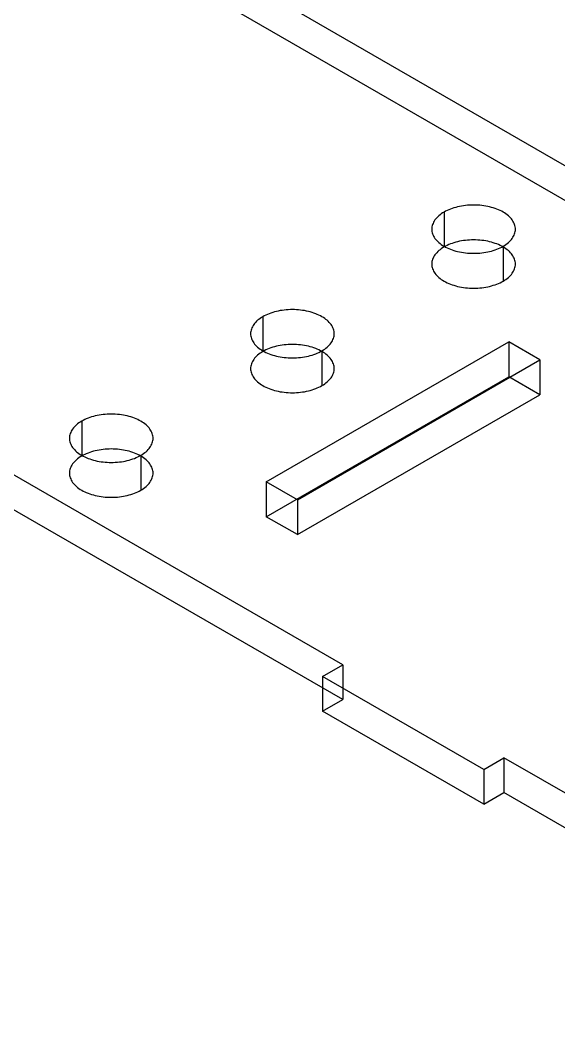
# Model space of a CAD drawing. Header units: inches. Extents: x 3 to 201, y 3 to 129.
# Drawn here: x 184.12 to 185.737, y 68.546 to 71.564 of the extents above; entities that cross this region are included whole.
import ezdxf

# ---------------------------------------------------------------- set-up
doc = ezdxf.new("R2010")
doc.units = ezdxf.units.IN
doc.header["$MEASUREMENT"] = 0

msp = doc.modelspace()

# ---------------------------------------------------------------- linework, layer by layer
at = {"layer": 'OUTLINE'}
for p, q in [((188.0022, 69.8294), (184.3494, 71.9384)), ((188.0022, 69.7247), (184.3494, 71.8337)), ((185.4625, 71.0079), (185.4565, 71.0073)), ((185.4686, 71.0083), (185.4625, 71.0079)), ((185.4748, 71.0086), (185.4686, 71.0083)), ((185.4809, 71.0087), (185.4748, 71.0086)), ((185.4871, 71.0086), (185.4809, 71.0087)), ((185.4933, 71.0083), (185.4871, 71.0086)), ((185.4994, 71.0079), (185.4933, 71.0083)), ((185.5054, 71.0073), (185.4994, 71.0079)), ((185.3801, 70.9794), (185.3766, 70.9765)), ((185.3839, 70.9822), (185.3801, 70.9794)), ((185.388, 70.9849), (185.3839, 70.9822)), ((185.3922, 70.9875), (185.388, 70.9849)), ((185.3967, 70.9899), (185.3922, 70.9875)), ((185.3922, 70.9875), (185.3922, 70.8828)), ((185.4013, 70.9922), (185.3967, 70.9899)), ((185.4062, 70.9944), (185.4013, 70.9922)), ((185.4112, 70.9965), (185.4062, 70.9944)), ((185.4164, 70.9984), (185.4112, 70.9965)), ((185.4218, 71.0001), (185.4164, 70.9984)), ((185.4273, 71.0017), (185.4218, 71.0001)), ((185.4329, 71.0032), (185.4273, 71.0017)), ((185.4387, 71.0045), (185.4329, 71.0032)), ((185.4445, 71.0056), (185.4387, 71.0045)), ((185.4505, 71.0065), (185.4445, 71.0056)), ((185.4565, 71.0073), (185.4505, 71.0065)), ((185.5114, 71.0065), (185.5054, 71.0073)), ((185.5174, 71.0056), (185.5114, 71.0065)), ((185.5232, 71.0045), (185.5174, 71.0056)), ((185.529, 71.0032), (185.5232, 71.0045)), ((185.5346, 71.0017), (185.529, 71.0032)), ((185.5401, 71.0001), (185.5346, 71.0017)), ((185.5455, 70.9984), (185.5401, 71.0001)), ((185.5507, 70.9965), (185.5455, 70.9984)), ((185.5557, 70.9944), (185.5507, 70.9965)), ((185.5606, 70.9922), (185.5557, 70.9944)), ((185.5652, 70.9899), (185.5606, 70.9922)), ((185.5697, 70.9875), (185.5652, 70.9899)), ((185.5739, 70.9849), (185.5697, 70.9875)), ((185.578, 70.9822), (185.5739, 70.9849)), ((185.5818, 70.9794), (185.578, 70.9822)), ((185.5853, 70.9765), (185.5818, 70.9794)), ((185.3579, 70.9504), (185.3568, 70.9469)), ((185.3592, 70.9538), (185.3579, 70.9504)), ((185.3608, 70.9573), (185.3592, 70.9538)), ((185.3628, 70.9606), (185.3608, 70.9573)), ((185.365, 70.964), (185.3628, 70.9606)), ((185.3675, 70.9672), (185.365, 70.964)), ((185.3703, 70.9704), (185.3675, 70.9672)), ((185.3733, 70.9735), (185.3703, 70.9704)), ((185.3766, 70.9765), (185.3733, 70.9735)), ((185.5886, 70.9735), (185.5853, 70.9765)), ((185.5916, 70.9704), (185.5886, 70.9735)), ((185.5944, 70.9672), (185.5916, 70.9704)), ((185.5969, 70.964), (185.5944, 70.9672)), ((185.5991, 70.9606), (185.5969, 70.964)), ((185.6011, 70.9573), (185.5991, 70.9606)), ((185.6027, 70.9538), (185.6011, 70.9573)), ((185.604, 70.9504), (185.6027, 70.9538)), ((185.6051, 70.9469), (185.604, 70.9504)), ((185.3556, 70.9398), (185.3554, 70.9362)), ((185.3554, 70.9362), (185.3556, 70.9327)), ((185.356, 70.9433), (185.3556, 70.9398)), ((185.3556, 70.9327), (185.356, 70.9291)), ((185.3568, 70.9469), (185.356, 70.9433)), ((185.356, 70.9291), (185.3568, 70.9256)), ((185.3568, 70.9256), (185.3579, 70.9221)), ((185.3579, 70.9221), (185.3592, 70.9186)), ((185.3592, 70.9186), (185.3608, 70.9152)), ((185.6011, 70.9152), (185.6027, 70.9186)), ((185.6027, 70.9186), (185.604, 70.9221)), ((185.604, 70.9221), (185.6051, 70.9256)), ((185.6059, 70.9433), (185.6051, 70.9469)), ((185.6051, 70.9256), (185.6059, 70.9291)), ((185.6063, 70.9398), (185.6059, 70.9433)), ((185.6059, 70.9291), (185.6063, 70.9327)), ((185.6065, 70.9362), (185.6063, 70.9398)), ((185.6063, 70.9327), (185.6065, 70.9362)), ((185.3608, 70.9152), (185.3628, 70.9118)), ((185.3628, 70.9118), (185.365, 70.9085)), ((185.365, 70.9085), (185.3675, 70.9052)), ((185.3675, 70.9052), (185.3703, 70.9021)), ((185.3703, 70.9021), (185.3733, 70.899)), ((185.3733, 70.899), (185.3766, 70.896)), ((185.3766, 70.896), (185.3801, 70.8931)), ((185.3801, 70.8931), (185.3839, 70.8903)), ((185.3839, 70.8903), (185.388, 70.8876)), ((185.388, 70.8876), (185.3922, 70.885)), ((185.4013, 70.8876), (185.3967, 70.8853)), ((185.4062, 70.8898), (185.4013, 70.8876)), ((185.4112, 70.8918), (185.4062, 70.8898)), ((185.4164, 70.8937), (185.4112, 70.8918)), ((185.4218, 70.8955), (185.4164, 70.8937)), ((185.4273, 70.8971), (185.4218, 70.8955)), ((185.4329, 70.8985), (185.4273, 70.8971)), ((185.4387, 70.8998), (185.4329, 70.8985)), ((185.4445, 70.9009), (185.4387, 70.8998)), ((185.4505, 70.9019), (185.4445, 70.9009)), ((185.4565, 70.9026), (185.4505, 70.9019)), ((185.4625, 70.9033), (185.4565, 70.9026)), ((185.4686, 70.9037), (185.4625, 70.9033)), ((185.4748, 70.9039), (185.4686, 70.9037)), ((185.4809, 70.904), (185.4748, 70.9039)), ((185.4871, 70.9039), (185.4809, 70.904)), ((185.4933, 70.9037), (185.4871, 70.9039)), ((185.4994, 70.9033), (185.4933, 70.9037)), ((185.5054, 70.9026), (185.4994, 70.9033)), ((185.5114, 70.9019), (185.5054, 70.9026)), ((185.5174, 70.9009), (185.5114, 70.9019)), ((185.5232, 70.8998), (185.5174, 70.9009)), ((185.529, 70.8985), (185.5232, 70.8998)), ((185.5346, 70.8971), (185.529, 70.8985)), ((185.5401, 70.8955), (185.5346, 70.8971)), ((185.5455, 70.8937), (185.5401, 70.8955)), ((185.5507, 70.8918), (185.5455, 70.8937)), ((185.5557, 70.8898), (185.5507, 70.8918)), ((185.5606, 70.8876), (185.5557, 70.8898)), ((185.5652, 70.8853), (185.5606, 70.8876)), ((185.5697, 70.885), (185.5739, 70.8876)), ((185.5739, 70.8876), (185.578, 70.8903)), ((185.578, 70.8903), (185.5818, 70.8931)), ((185.5818, 70.8931), (185.5853, 70.896)), ((185.5853, 70.896), (185.5886, 70.899)), ((185.5886, 70.899), (185.5916, 70.9021)), ((185.5916, 70.9021), (185.5944, 70.9052)), ((185.5944, 70.9052), (185.5969, 70.9085)), ((185.5969, 70.9085), (185.5991, 70.9118)), ((185.5991, 70.9118), (185.6011, 70.9152)), ((185.365, 70.8593), (185.3628, 70.856)), ((185.3675, 70.8626), (185.365, 70.8593)), ((185.3703, 70.8657), (185.3675, 70.8626)), ((185.3733, 70.8688), (185.3703, 70.8657)), ((185.3766, 70.8718), (185.3733, 70.8688)), ((185.3801, 70.8747), (185.3766, 70.8718)), ((185.3839, 70.8775), (185.3801, 70.8747)), ((185.388, 70.8802), (185.3839, 70.8775)), ((185.3922, 70.8828), (185.388, 70.8802)), ((185.3967, 70.8853), (185.3922, 70.8828)), ((185.3922, 70.885), (185.3967, 70.8825)), ((185.3967, 70.8825), (185.4013, 70.8802)), ((185.4013, 70.8802), (185.4062, 70.878)), ((185.4062, 70.878), (185.4112, 70.876)), ((185.4112, 70.876), (185.4164, 70.8741)), ((185.4164, 70.8741), (185.4218, 70.8723)), ((185.4218, 70.8723), (185.4273, 70.8707)), ((185.4273, 70.8707), (185.4329, 70.8693)), ((185.4329, 70.8693), (185.4387, 70.868)), ((185.4387, 70.868), (185.4445, 70.8669)), ((185.4445, 70.8669), (185.4505, 70.8659)), ((185.4505, 70.8659), (185.4565, 70.8652)), ((185.4565, 70.8652), (185.4625, 70.8646)), ((185.4625, 70.8646), (185.4686, 70.8641)), ((185.4686, 70.8641), (185.4748, 70.8639)), ((185.4748, 70.8639), (185.4809, 70.8638)), ((185.4809, 70.8638), (185.4871, 70.8639)), ((185.4871, 70.8639), (185.4933, 70.8641)), ((185.4933, 70.8641), (185.4994, 70.8646)), ((185.4994, 70.8646), (185.5054, 70.8652)), ((185.5054, 70.8652), (185.5114, 70.8659)), ((185.5114, 70.8659), (185.5174, 70.8669)), ((185.5174, 70.8669), (185.5232, 70.868)), ((185.5232, 70.868), (185.529, 70.8693)), ((185.529, 70.8693), (185.5346, 70.8707)), ((185.5346, 70.8707), (185.5401, 70.8723)), ((185.5401, 70.8723), (185.5455, 70.8741)), ((185.5455, 70.8741), (185.5507, 70.876)), ((185.5507, 70.876), (185.5557, 70.878)), ((185.5557, 70.878), (185.5606, 70.8802)), ((185.5606, 70.8802), (185.5652, 70.8825)), ((185.5697, 70.8828), (185.5652, 70.8853)), ((185.5652, 70.8825), (185.5697, 70.885)), ((185.5697, 70.885), (185.5697, 70.7803)), ((185.5739, 70.8802), (185.5697, 70.8828)), ((185.578, 70.8775), (185.5739, 70.8802)), ((185.5818, 70.8747), (185.578, 70.8775)), ((185.5853, 70.8718), (185.5818, 70.8747)), ((185.5886, 70.8688), (185.5853, 70.8718)), ((185.5916, 70.8657), (185.5886, 70.8688)), ((185.5944, 70.8626), (185.5916, 70.8657)), ((185.5969, 70.8593), (185.5944, 70.8626)), ((185.5991, 70.856), (185.5969, 70.8593)), ((185.3556, 70.8351), (185.3554, 70.8316)), ((185.3554, 70.8316), (185.3556, 70.828)), ((185.356, 70.8387), (185.3556, 70.8351)), ((185.3556, 70.828), (185.356, 70.8245)), ((185.3568, 70.8422), (185.356, 70.8387)), ((185.3579, 70.8457), (185.3568, 70.8422)), ((185.3592, 70.8492), (185.3579, 70.8457)), ((185.3608, 70.8526), (185.3592, 70.8492)), ((185.3628, 70.856), (185.3608, 70.8526)), ((185.6011, 70.8526), (185.5991, 70.856)), ((185.6027, 70.8492), (185.6011, 70.8526)), ((185.604, 70.8457), (185.6027, 70.8492)), ((185.6051, 70.8422), (185.604, 70.8457)), ((185.6059, 70.8387), (185.6051, 70.8422)), ((185.6063, 70.8351), (185.6059, 70.8387)), ((185.6059, 70.8245), (185.6063, 70.828)), ((185.6065, 70.8316), (185.6063, 70.8351)), ((185.6063, 70.828), (185.6065, 70.8316)), ((185.356, 70.8245), (185.3568, 70.8209)), ((185.3568, 70.8209), (185.3579, 70.8174)), ((185.3579, 70.8174), (185.3592, 70.814)), ((185.3592, 70.814), (185.3608, 70.8105)), ((185.3608, 70.8105), (185.3628, 70.8072)), ((185.3628, 70.8072), (185.365, 70.8038)), ((185.365, 70.8038), (185.3675, 70.8006)), ((185.3675, 70.8006), (185.3703, 70.7974)), ((185.3703, 70.7974), (185.3733, 70.7943)), ((185.5886, 70.7943), (185.5916, 70.7974)), ((185.5916, 70.7974), (185.5944, 70.8006)), ((185.5944, 70.8006), (185.5969, 70.8038)), ((185.5969, 70.8038), (185.5991, 70.8072)), ((185.5991, 70.8072), (185.6011, 70.8105)), ((185.6011, 70.8105), (185.6027, 70.814)), ((185.6027, 70.814), (185.604, 70.8174)), ((185.604, 70.8174), (185.6051, 70.8209)), ((185.6051, 70.8209), (185.6059, 70.8245)), ((185.3733, 70.7943), (185.3766, 70.7913)), ((185.3766, 70.7913), (185.3801, 70.7884)), ((185.3801, 70.7884), (185.3839, 70.7856)), ((185.3839, 70.7856), (185.388, 70.7829)), ((185.388, 70.7829), (185.3922, 70.7803)), ((185.3922, 70.7803), (185.3967, 70.7779)), ((185.3967, 70.7779), (185.4013, 70.7756)), ((185.4013, 70.7756), (185.4062, 70.7734)), ((185.4062, 70.7734), (185.4112, 70.7713)), ((185.4112, 70.7713), (185.4164, 70.7694)), ((185.4164, 70.7694), (185.4218, 70.7677)), ((185.4218, 70.7677), (185.4273, 70.7661)), ((185.4273, 70.7661), (185.4329, 70.7646)), ((185.529, 70.7646), (185.5346, 70.7661)), ((185.5346, 70.7661), (185.5401, 70.7677)), ((185.5401, 70.7677), (185.5455, 70.7694)), ((185.5455, 70.7694), (185.5507, 70.7713)), ((185.5507, 70.7713), (185.5557, 70.7734)), ((185.5557, 70.7734), (185.5606, 70.7756)), ((185.5606, 70.7756), (185.5652, 70.7779)), ((185.5652, 70.7779), (185.5697, 70.7803)), ((185.5697, 70.7803), (185.5739, 70.7829)), ((185.5739, 70.7829), (185.578, 70.7856)), ((185.578, 70.7856), (185.5818, 70.7884)), ((185.5818, 70.7884), (185.5853, 70.7913)), ((185.5853, 70.7913), (185.5886, 70.7943)), ((185.4329, 70.7646), (185.4387, 70.7633)), ((185.4387, 70.7633), (185.4445, 70.7622)), ((185.4445, 70.7622), (185.4505, 70.7613)), ((185.4505, 70.7613), (185.4565, 70.7605)), ((185.4565, 70.7605), (185.4625, 70.7599)), ((185.4625, 70.7599), (185.4686, 70.7595)), ((185.4686, 70.7595), (185.4748, 70.7592)), ((185.4748, 70.7592), (185.4809, 70.7591)), ((185.4809, 70.7591), (185.4871, 70.7592)), ((185.4871, 70.7592), (185.4933, 70.7595)), ((185.4933, 70.7595), (185.4994, 70.7599)), ((185.4994, 70.7599), (185.5054, 70.7605)), ((185.5054, 70.7605), (185.5114, 70.7613)), ((185.5114, 70.7613), (185.5174, 70.7622)), ((185.5174, 70.7622), (185.5232, 70.7633)), ((185.5232, 70.7633), (185.529, 70.7646)), ((184.8528, 70.6759), (184.8484, 70.6735)), ((184.8575, 70.6783), (184.8528, 70.6759)), ((184.8624, 70.6805), (184.8575, 70.6783)), ((184.8674, 70.6825), (184.8624, 70.6805)), ((184.8726, 70.6844), (184.8674, 70.6825)), ((184.878, 70.6862), (184.8726, 70.6844)), ((184.8835, 70.6878), (184.878, 70.6862)), ((184.8891, 70.6892), (184.8835, 70.6878)), ((184.8948, 70.6905), (184.8891, 70.6892)), ((184.9007, 70.6916), (184.8948, 70.6905)), ((184.9066, 70.6925), (184.9007, 70.6916)), ((184.9126, 70.6933), (184.9066, 70.6925)), ((184.9187, 70.6939), (184.9126, 70.6933)), ((184.9248, 70.6944), (184.9187, 70.6939)), ((184.931, 70.6946), (184.9248, 70.6944)), ((184.9371, 70.6947), (184.931, 70.6946)), ((184.9433, 70.6946), (184.9371, 70.6947)), ((184.9494, 70.6944), (184.9433, 70.6946)), ((184.9555, 70.6939), (184.9494, 70.6944)), ((184.9616, 70.6933), (184.9555, 70.6939)), ((184.9676, 70.6925), (184.9616, 70.6933)), ((184.9736, 70.6916), (184.9676, 70.6925)), ((184.9794, 70.6905), (184.9736, 70.6916)), ((184.9852, 70.6892), (184.9794, 70.6905)), ((184.9908, 70.6878), (184.9852, 70.6892)), ((184.9963, 70.6862), (184.9908, 70.6878)), ((185.0017, 70.6844), (184.9963, 70.6862)), ((185.0069, 70.6825), (185.0017, 70.6844)), ((185.0119, 70.6805), (185.0069, 70.6825)), ((185.0168, 70.6783), (185.0119, 70.6805)), ((185.0214, 70.6759), (185.0168, 70.6783)), ((185.0259, 70.6735), (185.0214, 70.6759)), ((184.819, 70.6467), (184.817, 70.6433)), ((184.8212, 70.65), (184.819, 70.6467)), ((184.8237, 70.6532), (184.8212, 70.65)), ((184.8264, 70.6564), (184.8237, 70.6532)), ((184.8295, 70.6595), (184.8264, 70.6564)), ((184.8328, 70.6625), (184.8295, 70.6595)), ((184.8363, 70.6654), (184.8328, 70.6625)), ((184.8401, 70.6682), (184.8363, 70.6654)), ((184.8441, 70.6709), (184.8401, 70.6682)), ((184.8484, 70.6735), (184.8441, 70.6709)), ((184.8484, 70.6735), (184.8484, 70.5688)), ((185.0301, 70.6709), (185.0259, 70.6735)), ((185.0341, 70.6682), (185.0301, 70.6709)), ((185.0379, 70.6654), (185.0341, 70.6682)), ((185.0415, 70.6625), (185.0379, 70.6654)), ((185.0448, 70.6595), (185.0415, 70.6625)), ((185.0478, 70.6564), (185.0448, 70.6595)), ((185.0506, 70.6532), (185.0478, 70.6564)), ((185.0531, 70.65), (185.0506, 70.6532)), ((185.0553, 70.6467), (185.0531, 70.65)), ((185.0572, 70.6433), (185.0553, 70.6467)), ((184.8118, 70.6258), (184.8116, 70.6222)), ((184.8116, 70.6222), (184.8118, 70.6187)), ((184.8122, 70.6293), (184.8118, 70.6258)), ((184.8118, 70.6187), (184.8122, 70.6151)), ((184.813, 70.6329), (184.8122, 70.6293)), ((184.814, 70.6364), (184.813, 70.6329)), ((184.8154, 70.6399), (184.814, 70.6364)), ((184.817, 70.6433), (184.8154, 70.6399)), ((185.0589, 70.6399), (185.0572, 70.6433)), ((185.0602, 70.6364), (185.0589, 70.6399)), ((185.0613, 70.6329), (185.0602, 70.6364)), ((185.062, 70.6293), (185.0613, 70.6329)), ((185.0625, 70.6258), (185.062, 70.6293)), ((185.062, 70.6151), (185.0625, 70.6187)), ((185.0626, 70.6222), (185.0625, 70.6258)), ((185.0625, 70.6187), (185.0626, 70.6222)), ((184.8122, 70.6151), (184.813, 70.6116)), ((184.813, 70.6116), (184.814, 70.6081)), ((184.814, 70.6081), (184.8154, 70.6046)), ((184.8154, 70.6046), (184.817, 70.6012)), ((184.817, 70.6012), (184.819, 70.5978)), ((184.819, 70.5978), (184.8212, 70.5945)), ((184.8212, 70.5945), (184.8237, 70.5913)), ((184.8237, 70.5913), (184.8264, 70.5881)), ((184.8264, 70.5881), (184.8295, 70.585)), ((184.8295, 70.585), (184.8328, 70.582)), ((184.8587, 70.1774), (185.5867, 70.5978)), ((184.8948, 70.5858), (184.8891, 70.5845)), ((184.9007, 70.5869), (184.8948, 70.5858)), ((184.9066, 70.5879), (184.9007, 70.5869)), ((184.9126, 70.5887), (184.9066, 70.5879)), ((184.9187, 70.5893), (184.9126, 70.5887)), ((184.9248, 70.5897), (184.9187, 70.5893)), ((184.931, 70.59), (184.9248, 70.5897)), ((184.9371, 70.5901), (184.931, 70.59)), ((184.9433, 70.59), (184.9371, 70.5901)), ((184.9494, 70.5897), (184.9433, 70.59)), ((184.9555, 70.5893), (184.9494, 70.5897)), ((184.9616, 70.5887), (184.9555, 70.5893)), ((184.9676, 70.5879), (184.9616, 70.5887)), ((184.9736, 70.5869), (184.9676, 70.5879)), ((184.9794, 70.5858), (184.9736, 70.5869)), ((184.9852, 70.5845), (184.9794, 70.5858)), ((185.0415, 70.582), (185.0448, 70.585)), ((185.0448, 70.585), (185.0478, 70.5881)), ((185.0478, 70.5881), (185.0506, 70.5913)), ((185.0506, 70.5913), (185.0531, 70.5945)), ((185.0531, 70.5945), (185.0553, 70.5978)), ((185.0553, 70.5978), (185.0572, 70.6012)), ((185.0572, 70.6012), (185.0589, 70.6046)), ((185.0589, 70.6046), (185.0602, 70.6081)), ((185.0602, 70.6081), (185.0613, 70.6116)), ((185.0613, 70.6116), (185.062, 70.6151)), ((185.5867, 70.5978), (185.5867, 70.4931)), ((185.6802, 70.5438), (185.5867, 70.5978)), ((184.8295, 70.5548), (184.8264, 70.5517)), ((184.8328, 70.5578), (184.8295, 70.5548)), ((184.8328, 70.582), (184.8363, 70.5791)), ((184.8363, 70.5608), (184.8328, 70.5578)), ((184.8363, 70.5791), (184.8401, 70.5763)), ((184.8401, 70.5636), (184.8363, 70.5608)), ((184.8401, 70.5763), (184.8441, 70.5736)), ((184.8441, 70.5663), (184.8401, 70.5636)), ((184.8441, 70.5736), (184.8484, 70.571)), ((184.8484, 70.5688), (184.8441, 70.5663)), ((184.8528, 70.5713), (184.8484, 70.5688)), ((184.8484, 70.571), (184.8528, 70.5686)), ((184.8575, 70.5736), (184.8528, 70.5713)), ((184.8528, 70.5686), (184.8575, 70.5662)), ((184.8624, 70.5758), (184.8575, 70.5736)), ((184.8575, 70.5662), (184.8624, 70.564)), ((184.8674, 70.5778), (184.8624, 70.5758)), ((184.8624, 70.564), (184.8674, 70.562)), ((184.8726, 70.5797), (184.8674, 70.5778)), ((184.8674, 70.562), (184.8726, 70.5601)), ((184.878, 70.5815), (184.8726, 70.5797)), ((184.8726, 70.5601), (184.878, 70.5583)), ((184.8835, 70.5831), (184.878, 70.5815)), ((184.878, 70.5583), (184.8835, 70.5567)), ((184.8891, 70.5845), (184.8835, 70.5831)), ((184.8835, 70.5567), (184.8891, 70.5553)), ((184.8891, 70.5553), (184.8948, 70.554)), ((184.9794, 70.554), (184.9852, 70.5553)), ((184.9908, 70.5831), (184.9852, 70.5845)), ((184.9852, 70.5553), (184.9908, 70.5567)), ((184.9963, 70.5815), (184.9908, 70.5831)), ((184.9908, 70.5567), (184.9963, 70.5583)), ((185.0017, 70.5797), (184.9963, 70.5815)), ((184.9963, 70.5583), (185.0017, 70.5601)), ((185.0069, 70.5778), (185.0017, 70.5797)), ((185.0017, 70.5601), (185.0069, 70.562)), ((185.0119, 70.5758), (185.0069, 70.5778)), ((185.0069, 70.562), (185.0119, 70.564)), ((185.0168, 70.5736), (185.0119, 70.5758)), ((185.0119, 70.564), (185.0168, 70.5662)), ((185.0214, 70.5713), (185.0168, 70.5736)), ((185.0168, 70.5662), (185.0214, 70.5686)), ((185.0259, 70.5688), (185.0214, 70.5713)), ((185.0214, 70.5686), (185.0259, 70.571)), ((185.0259, 70.571), (185.0301, 70.5736)), ((185.0259, 70.571), (185.0259, 70.4663)), ((185.0301, 70.5663), (185.0259, 70.5688)), ((185.0301, 70.5736), (185.0341, 70.5763)), ((185.0341, 70.5636), (185.0301, 70.5663)), ((185.0341, 70.5763), (185.0379, 70.5791)), ((185.0379, 70.5608), (185.0341, 70.5636)), ((185.0379, 70.5791), (185.0415, 70.582)), ((185.0415, 70.5578), (185.0379, 70.5608)), ((185.0448, 70.5548), (185.0415, 70.5578)), ((185.0478, 70.5517), (185.0448, 70.5548)), ((184.8122, 70.5247), (184.8118, 70.5211)), ((184.813, 70.5282), (184.8122, 70.5247)), ((184.814, 70.5317), (184.813, 70.5282)), ((184.8154, 70.5352), (184.814, 70.5317)), ((184.817, 70.5386), (184.8154, 70.5352)), ((184.819, 70.542), (184.817, 70.5386)), ((184.8212, 70.5453), (184.819, 70.542)), ((184.8237, 70.5486), (184.8212, 70.5453)), ((184.8264, 70.5517), (184.8237, 70.5486)), ((184.8948, 70.554), (184.9007, 70.5529)), ((184.9007, 70.5529), (184.9066, 70.552)), ((184.9066, 70.552), (184.9126, 70.5512)), ((184.9126, 70.5512), (184.9187, 70.5506)), ((184.9187, 70.5506), (184.9248, 70.5501)), ((184.9248, 70.5501), (184.931, 70.5499)), ((184.931, 70.5499), (184.9371, 70.5498)), ((184.9371, 70.5498), (184.9433, 70.5499)), ((184.9433, 70.5499), (184.9494, 70.5501)), ((184.9494, 70.5501), (184.9555, 70.5506)), ((184.9522, 70.1234), (185.6802, 70.5438)), ((184.9555, 70.5506), (184.9616, 70.5512)), ((184.9616, 70.5512), (184.9676, 70.552)), ((184.9676, 70.552), (184.9736, 70.5529)), ((184.9736, 70.5529), (184.9794, 70.554)), ((185.0506, 70.5486), (185.0478, 70.5517)), ((185.0531, 70.5453), (185.0506, 70.5486)), ((185.0553, 70.542), (185.0531, 70.5453)), ((185.0572, 70.5386), (185.0553, 70.542)), ((185.0589, 70.5352), (185.0572, 70.5386)), ((185.0602, 70.5317), (185.0589, 70.5352)), ((185.0613, 70.5282), (185.0602, 70.5317)), ((185.062, 70.5247), (185.0613, 70.5282)), ((185.0625, 70.5211), (185.062, 70.5247)), ((185.6802, 70.5438), (185.6802, 70.4391)), ((184.8118, 70.5211), (184.8116, 70.5176)), ((184.8116, 70.5176), (184.8118, 70.514)), ((184.8118, 70.514), (184.8122, 70.5105)), ((184.8122, 70.5105), (184.813, 70.507)), ((184.813, 70.507), (184.814, 70.5034)), ((184.814, 70.5034), (184.8154, 70.5)), ((184.8154, 70.5), (184.817, 70.4965)), ((184.817, 70.4965), (184.819, 70.4932)), ((185.0553, 70.4932), (185.0572, 70.4965)), ((185.0572, 70.4965), (185.0589, 70.5)), ((185.0589, 70.5), (185.0602, 70.5034)), ((185.0602, 70.5034), (185.0613, 70.507)), ((185.0613, 70.507), (185.062, 70.5105)), ((185.062, 70.5105), (185.0625, 70.514)), ((185.0626, 70.5176), (185.0625, 70.5211)), ((185.0625, 70.514), (185.0626, 70.5176)), ((184.819, 70.4932), (184.8212, 70.4899)), ((184.8212, 70.4899), (184.8237, 70.4866)), ((184.8237, 70.4866), (184.8264, 70.4834)), ((184.8264, 70.4834), (184.8295, 70.4803)), ((184.8295, 70.4803), (184.8328, 70.4773)), ((184.8328, 70.4773), (184.8363, 70.4744)), ((184.8363, 70.4744), (184.8401, 70.4716)), ((184.8401, 70.4716), (184.8441, 70.4689)), ((184.8441, 70.4689), (184.8484, 70.4663)), ((184.8484, 70.4663), (184.8528, 70.4639)), ((184.8587, 70.0728), (185.5867, 70.4931)), ((185.0214, 70.4639), (185.0259, 70.4663)), ((185.0259, 70.4663), (185.0301, 70.4689)), ((185.0301, 70.4689), (185.0341, 70.4716)), ((185.0341, 70.4716), (185.0379, 70.4744)), ((185.0379, 70.4744), (185.0415, 70.4773)), ((185.0415, 70.4773), (185.0448, 70.4803)), ((185.0448, 70.4803), (185.0478, 70.4834)), ((185.0478, 70.4834), (185.0506, 70.4866)), ((185.0506, 70.4866), (185.0531, 70.4899)), ((185.0531, 70.4899), (185.0553, 70.4932)), ((185.6802, 70.4391), (185.5867, 70.4931)), ((184.8528, 70.4639), (184.8575, 70.4616)), ((184.8575, 70.4616), (184.8624, 70.4594)), ((184.8624, 70.4594), (184.8674, 70.4573)), ((184.8674, 70.4573), (184.8726, 70.4554)), ((184.8726, 70.4554), (184.878, 70.4537)), ((184.878, 70.4537), (184.8835, 70.4521)), ((184.8835, 70.4521), (184.8891, 70.4506)), ((184.8891, 70.4506), (184.8948, 70.4494)), ((184.8948, 70.4494), (184.9007, 70.4482)), ((184.9007, 70.4482), (184.9066, 70.4473)), ((184.9066, 70.4473), (184.9126, 70.4465)), ((184.9126, 70.4465), (184.9187, 70.4459)), ((184.9187, 70.4459), (184.9248, 70.4455)), ((184.9248, 70.4455), (184.931, 70.4452)), ((184.931, 70.4452), (184.9371, 70.4451)), ((184.9371, 70.4451), (184.9433, 70.4452)), ((184.9433, 70.4452), (184.9494, 70.4455)), ((184.9494, 70.4455), (184.9555, 70.4459)), ((184.9522, 70.0188), (185.6802, 70.4391)), ((184.9555, 70.4459), (184.9616, 70.4465)), ((184.9616, 70.4465), (184.9676, 70.4473)), ((184.9676, 70.4473), (184.9736, 70.4482)), ((184.9736, 70.4482), (184.9794, 70.4494)), ((184.9794, 70.4494), (184.9852, 70.4506)), ((184.9852, 70.4506), (184.9908, 70.4521)), ((184.9908, 70.4521), (184.9963, 70.4537)), ((184.9963, 70.4537), (185.0017, 70.4554)), ((185.0017, 70.4554), (185.0069, 70.4573)), ((185.0069, 70.4573), (185.0119, 70.4594)), ((185.0119, 70.4594), (185.0168, 70.4616)), ((185.0168, 70.4616), (185.0214, 70.4639)), ((184.3396, 70.3738), (184.3341, 70.3722)), ((184.3453, 70.3752), (184.3396, 70.3738)), ((184.351, 70.3765), (184.3453, 70.3752)), ((184.3569, 70.3776), (184.351, 70.3765)), ((184.3628, 70.3786), (184.3569, 70.3776)), ((184.3688, 70.3793), (184.3628, 70.3786)), ((184.3749, 70.3799), (184.3688, 70.3793)), ((184.381, 70.3804), (184.3749, 70.3799)), ((184.3871, 70.3806), (184.381, 70.3804)), ((184.3933, 70.3807), (184.3871, 70.3806)), ((184.3995, 70.3806), (184.3933, 70.3807)), ((184.4056, 70.3804), (184.3995, 70.3806)), ((184.4117, 70.3799), (184.4056, 70.3804)), ((184.4178, 70.3793), (184.4117, 70.3799)), ((184.4238, 70.3786), (184.4178, 70.3793)), ((184.4297, 70.3776), (184.4238, 70.3786)), ((184.4356, 70.3765), (184.4297, 70.3776)), ((184.4413, 70.3752), (184.4356, 70.3765)), ((184.447, 70.3738), (184.4413, 70.3752)), ((184.4525, 70.3722), (184.447, 70.3738)), ((184.2857, 70.3455), (184.2826, 70.3424)), ((184.2889, 70.3485), (184.2857, 70.3455)), ((184.2925, 70.3514), (184.2889, 70.3485)), ((184.2963, 70.3542), (184.2925, 70.3514)), ((184.3003, 70.3569), (184.2963, 70.3542)), ((184.3046, 70.3595), (184.3003, 70.3569)), ((184.309, 70.362), (184.3046, 70.3595)), ((184.3046, 70.3595), (184.3046, 70.2548)), ((184.3137, 70.3643), (184.309, 70.362)), ((184.3185, 70.3665), (184.3137, 70.3643)), ((184.3236, 70.3685), (184.3185, 70.3665)), ((184.3288, 70.3704), (184.3236, 70.3685)), ((184.3341, 70.3722), (184.3288, 70.3704)), ((184.4578, 70.3704), (184.4525, 70.3722)), ((184.463, 70.3685), (184.4578, 70.3704)), ((184.4681, 70.3665), (184.463, 70.3685)), ((184.4729, 70.3643), (184.4681, 70.3665)), ((184.4776, 70.362), (184.4729, 70.3643)), ((184.4821, 70.3595), (184.4776, 70.362)), ((184.4863, 70.3569), (184.4821, 70.3595)), ((184.4903, 70.3542), (184.4863, 70.3569)), ((184.4941, 70.3514), (184.4903, 70.3542)), ((184.4977, 70.3485), (184.4941, 70.3514)), ((184.501, 70.3455), (184.4977, 70.3485)), ((184.504, 70.3424), (184.501, 70.3455)), ((185.0882, 69.628), (183.8797, 70.3257)), ((184.2684, 70.3154), (184.2679, 70.3118)), ((184.2692, 70.3189), (184.2684, 70.3154)), ((184.2702, 70.3224), (184.2692, 70.3189)), ((184.2716, 70.3259), (184.2702, 70.3224)), ((184.2732, 70.3293), (184.2716, 70.3259)), ((184.2751, 70.3327), (184.2732, 70.3293)), ((184.2773, 70.336), (184.2751, 70.3327)), ((184.2798, 70.3392), (184.2773, 70.336)), ((184.2826, 70.3424), (184.2798, 70.3392)), ((184.5068, 70.3392), (184.504, 70.3424)), ((184.5093, 70.336), (184.5068, 70.3392)), ((184.5115, 70.3327), (184.5093, 70.336)), ((184.5134, 70.3293), (184.5115, 70.3327)), ((184.5151, 70.3259), (184.5134, 70.3293)), ((184.5164, 70.3224), (184.5151, 70.3259)), ((184.5175, 70.3189), (184.5164, 70.3224)), ((184.5182, 70.3154), (184.5175, 70.3189)), ((184.5187, 70.3118), (184.5182, 70.3154)), ((184.2679, 70.3118), (184.2678, 70.3083)), ((184.2678, 70.3083), (184.2679, 70.3047)), ((184.2679, 70.3047), (184.2684, 70.3012)), ((184.2684, 70.3012), (184.2692, 70.2976)), ((184.2692, 70.2976), (184.2702, 70.2941)), ((184.2702, 70.2941), (184.2716, 70.2907)), ((184.2716, 70.2907), (184.2732, 70.2872)), ((184.2732, 70.2872), (184.2751, 70.2838)), ((184.2751, 70.2838), (184.2773, 70.2805)), ((184.5093, 70.2805), (184.5115, 70.2838)), ((184.5115, 70.2838), (184.5134, 70.2872)), ((184.5134, 70.2872), (184.5151, 70.2907)), ((184.5151, 70.2907), (184.5164, 70.2941)), ((184.5164, 70.2941), (184.5175, 70.2976)), ((184.5175, 70.2976), (184.5182, 70.3012)), ((184.5182, 70.3012), (184.5187, 70.3047)), ((184.5188, 70.3083), (184.5187, 70.3118)), ((184.5187, 70.3047), (184.5188, 70.3083)), ((184.2773, 70.2805), (184.2798, 70.2773)), ((184.2798, 70.2773), (184.2826, 70.2741)), ((184.2826, 70.2741), (184.2857, 70.271)), ((184.2857, 70.271), (184.2889, 70.268)), ((184.2889, 70.268), (184.2925, 70.2651)), ((184.2925, 70.2651), (184.2963, 70.2623)), ((184.2963, 70.2623), (184.3003, 70.2596)), ((184.3003, 70.2596), (184.3046, 70.257)), ((184.3046, 70.2548), (184.3003, 70.2523)), ((184.309, 70.2573), (184.3046, 70.2548)), ((184.3046, 70.257), (184.309, 70.2546)), ((184.3137, 70.2596), (184.309, 70.2573)), ((184.309, 70.2546), (184.3137, 70.2522)), ((184.3185, 70.2618), (184.3137, 70.2596)), ((184.3236, 70.2639), (184.3185, 70.2618)), ((184.3288, 70.2658), (184.3236, 70.2639)), ((184.3341, 70.2675), (184.3288, 70.2658)), ((184.3396, 70.2691), (184.3341, 70.2675)), ((184.3453, 70.2706), (184.3396, 70.2691)), ((184.351, 70.2718), (184.3453, 70.2706)), ((184.3569, 70.2729), (184.351, 70.2718)), ((184.3628, 70.2739), (184.3569, 70.2729)), ((184.3688, 70.2747), (184.3628, 70.2739)), ((184.3749, 70.2753), (184.3688, 70.2747)), ((184.381, 70.2757), (184.3749, 70.2753)), ((184.3871, 70.276), (184.381, 70.2757)), ((184.3933, 70.2761), (184.3871, 70.276)), ((184.3995, 70.276), (184.3933, 70.2761)), ((184.4056, 70.2757), (184.3995, 70.276)), ((184.4117, 70.2753), (184.4056, 70.2757)), ((184.4178, 70.2747), (184.4117, 70.2753)), ((184.4238, 70.2739), (184.4178, 70.2747)), ((184.4297, 70.2729), (184.4238, 70.2739)), ((184.4356, 70.2718), (184.4297, 70.2729)), ((184.4413, 70.2706), (184.4356, 70.2718)), ((184.447, 70.2691), (184.4413, 70.2706)), ((184.4525, 70.2675), (184.447, 70.2691)), ((184.4578, 70.2658), (184.4525, 70.2675)), ((184.463, 70.2639), (184.4578, 70.2658)), ((184.4681, 70.2618), (184.463, 70.2639)), ((184.4729, 70.2596), (184.4681, 70.2618)), ((184.4776, 70.2573), (184.4729, 70.2596)), ((184.4729, 70.2522), (184.4776, 70.2546)), ((184.4821, 70.2548), (184.4776, 70.2573)), ((184.4776, 70.2546), (184.4821, 70.257)), ((184.4821, 70.257), (184.4863, 70.2596)), ((184.4821, 70.257), (184.4821, 70.1524)), ((184.4863, 70.2523), (184.4821, 70.2548)), ((184.4863, 70.2596), (184.4903, 70.2623)), ((184.4903, 70.2623), (184.4941, 70.2651)), ((184.4941, 70.2651), (184.4977, 70.268)), ((184.4977, 70.268), (184.501, 70.271)), ((184.501, 70.271), (184.504, 70.2741)), ((184.504, 70.2741), (184.5068, 70.2773)), ((184.5068, 70.2773), (184.5093, 70.2805)), ((184.2732, 70.2246), (184.2716, 70.2212)), ((184.2751, 70.228), (184.2732, 70.2246)), ((184.2773, 70.2313), (184.2751, 70.228)), ((184.2798, 70.2346), (184.2773, 70.2313)), ((184.2826, 70.2378), (184.2798, 70.2346)), ((184.2857, 70.2409), (184.2826, 70.2378)), ((184.2889, 70.2439), (184.2857, 70.2409)), ((184.2925, 70.2468), (184.2889, 70.2439)), ((184.2963, 70.2496), (184.2925, 70.2468)), ((184.3003, 70.2523), (184.2963, 70.2496)), ((184.3137, 70.2522), (184.3185, 70.2501)), ((184.3185, 70.2501), (184.3236, 70.248)), ((184.3236, 70.248), (184.3288, 70.2461)), ((184.3288, 70.2461), (184.3341, 70.2444)), ((184.3341, 70.2444), (184.3396, 70.2428)), ((184.3396, 70.2428), (184.3453, 70.2413)), ((184.3453, 70.2413), (184.351, 70.24)), ((184.351, 70.24), (184.3569, 70.2389)), ((184.3569, 70.2389), (184.3628, 70.238)), ((184.3628, 70.238), (184.3688, 70.2372)), ((184.3688, 70.2372), (184.3749, 70.2366)), ((184.3749, 70.2366), (184.381, 70.2361)), ((184.381, 70.2361), (184.3871, 70.2359)), ((184.3871, 70.2359), (184.3933, 70.2358)), ((184.3933, 70.2358), (184.3995, 70.2359)), ((184.3995, 70.2359), (184.4056, 70.2361)), ((184.4056, 70.2361), (184.4117, 70.2366)), ((184.4117, 70.2366), (184.4178, 70.2372)), ((184.4178, 70.2372), (184.4238, 70.238)), ((184.4238, 70.238), (184.4297, 70.2389)), ((184.4297, 70.2389), (184.4356, 70.24)), ((184.4356, 70.24), (184.4413, 70.2413)), ((184.4413, 70.2413), (184.447, 70.2428)), ((184.447, 70.2428), (184.4525, 70.2444)), ((184.4525, 70.2444), (184.4578, 70.2461)), ((184.4578, 70.2461), (184.463, 70.248)), ((184.463, 70.248), (184.4681, 70.2501)), ((184.4681, 70.2501), (184.4729, 70.2522)), ((184.4903, 70.2496), (184.4863, 70.2523)), ((184.4941, 70.2468), (184.4903, 70.2496)), ((184.4977, 70.2439), (184.4941, 70.2468)), ((184.501, 70.2409), (184.4977, 70.2439)), ((184.504, 70.2378), (184.501, 70.2409)), ((184.5068, 70.2346), (184.504, 70.2378)), ((184.5093, 70.2313), (184.5068, 70.2346)), ((184.5115, 70.228), (184.5093, 70.2313)), ((184.5134, 70.2246), (184.5115, 70.228)), ((184.5151, 70.2212), (184.5134, 70.2246)), ((185.0882, 69.5233), (183.8797, 70.221)), ((184.2679, 70.2072), (184.2678, 70.2036)), ((184.2678, 70.2036), (184.2679, 70.2)), ((184.2684, 70.2107), (184.2679, 70.2072)), ((184.2679, 70.2), (184.2684, 70.1965)), ((184.2692, 70.2142), (184.2684, 70.2107)), ((184.2684, 70.1965), (184.2692, 70.193)), ((184.2702, 70.2177), (184.2692, 70.2142)), ((184.2692, 70.193), (184.2702, 70.1895)), ((184.2716, 70.2212), (184.2702, 70.2177)), ((184.5164, 70.2177), (184.5151, 70.2212)), ((184.5175, 70.2142), (184.5164, 70.2177)), ((184.5164, 70.1895), (184.5175, 70.193)), ((184.5182, 70.2107), (184.5175, 70.2142)), ((184.5175, 70.193), (184.5182, 70.1965)), ((184.5187, 70.2072), (184.5182, 70.2107)), ((184.5182, 70.1965), (184.5187, 70.2)), ((184.5188, 70.2036), (184.5187, 70.2072)), ((184.5187, 70.2), (184.5188, 70.2036)), ((184.2702, 70.1895), (184.2716, 70.186)), ((184.2716, 70.186), (184.2732, 70.1826)), ((184.2732, 70.1826), (184.2751, 70.1792)), ((184.2751, 70.1792), (184.2773, 70.1759)), ((184.2773, 70.1759), (184.2798, 70.1726)), ((184.2798, 70.1726), (184.2826, 70.1694)), ((184.2826, 70.1694), (184.2857, 70.1663)), ((184.2857, 70.1663), (184.2889, 70.1633)), ((184.2889, 70.1633), (184.2925, 70.1604)), ((184.4941, 70.1604), (184.4977, 70.1633)), ((184.4977, 70.1633), (184.501, 70.1663)), ((184.501, 70.1663), (184.504, 70.1694)), ((184.504, 70.1694), (184.5068, 70.1726)), ((184.5068, 70.1726), (184.5093, 70.1759)), ((184.5093, 70.1759), (184.5115, 70.1792)), ((184.5115, 70.1792), (184.5134, 70.1826)), ((184.5134, 70.1826), (184.5151, 70.186)), ((184.5151, 70.186), (184.5164, 70.1895)), ((184.9522, 70.1234), (184.8587, 70.1774)), ((184.8587, 70.1774), (184.8587, 70.0728)), ((184.2925, 70.1604), (184.2963, 70.1576)), ((184.2963, 70.1576), (184.3003, 70.1549)), ((184.3003, 70.1549), (184.3046, 70.1524)), ((184.3046, 70.1524), (184.309, 70.1499)), ((184.309, 70.1499), (184.3137, 70.1476)), ((184.3137, 70.1476), (184.3185, 70.1454)), ((184.3185, 70.1454), (184.3236, 70.1433)), ((184.3236, 70.1433), (184.3288, 70.1414)), ((184.3288, 70.1414), (184.3341, 70.1397)), ((184.3341, 70.1397), (184.3396, 70.1381)), ((184.3396, 70.1381), (184.3453, 70.1367)), ((184.3453, 70.1367), (184.351, 70.1354)), ((184.351, 70.1354), (184.3569, 70.1343)), ((184.3569, 70.1343), (184.3628, 70.1333)), ((184.3628, 70.1333), (184.3688, 70.1325)), ((184.3688, 70.1325), (184.3749, 70.1319)), ((184.4117, 70.1319), (184.4178, 70.1325)), ((184.4178, 70.1325), (184.4238, 70.1333)), ((184.4238, 70.1333), (184.4297, 70.1343)), ((184.4297, 70.1343), (184.4356, 70.1354)), ((184.4356, 70.1354), (184.4413, 70.1367)), ((184.4413, 70.1367), (184.447, 70.1381)), ((184.447, 70.1381), (184.4525, 70.1397)), ((184.4525, 70.1397), (184.4578, 70.1414)), ((184.4578, 70.1414), (184.463, 70.1433)), ((184.463, 70.1433), (184.4681, 70.1454)), ((184.4681, 70.1454), (184.4729, 70.1476)), ((184.4729, 70.1476), (184.4776, 70.1499)), ((184.4776, 70.1499), (184.4821, 70.1524)), ((184.4821, 70.1524), (184.4863, 70.1549)), ((184.4863, 70.1549), (184.4903, 70.1576)), ((184.4903, 70.1576), (184.4941, 70.1604)), ((184.3749, 70.1319), (184.381, 70.1315)), ((184.381, 70.1315), (184.3871, 70.1312)), ((184.3871, 70.1312), (184.3933, 70.1311)), ((184.3933, 70.1311), (184.3995, 70.1312)), ((184.3995, 70.1312), (184.4056, 70.1315)), ((184.4056, 70.1315), (184.4117, 70.1319)), ((184.9522, 70.1234), (184.9522, 70.0188)), ((184.9522, 70.0188), (184.8587, 70.0728)), ((185.0278, 69.5931), (185.0882, 69.628)), ((185.0882, 69.628), (185.0882, 69.5233)), ((185.0278, 69.5931), (185.0278, 69.4884)), ((185.5112, 69.314), (185.0278, 69.5931)), ((185.0278, 69.4884), (185.0882, 69.5233)), ((185.5112, 69.2093), (185.0278, 69.4884)), ((185.5112, 69.314), (185.5716, 69.3489)), ((185.5716, 69.3489), (185.5716, 69.2442)), ((186.7801, 68.6511), (185.5716, 69.3489)), ((185.5112, 69.314), (185.5112, 69.2093)), ((185.5112, 69.2093), (185.5716, 69.2442)), ((186.7801, 68.5465), (185.5716, 69.2442))]:
    msp.add_line(p, q, dxfattribs=at)

doc.saveas('drawing.dxf')
